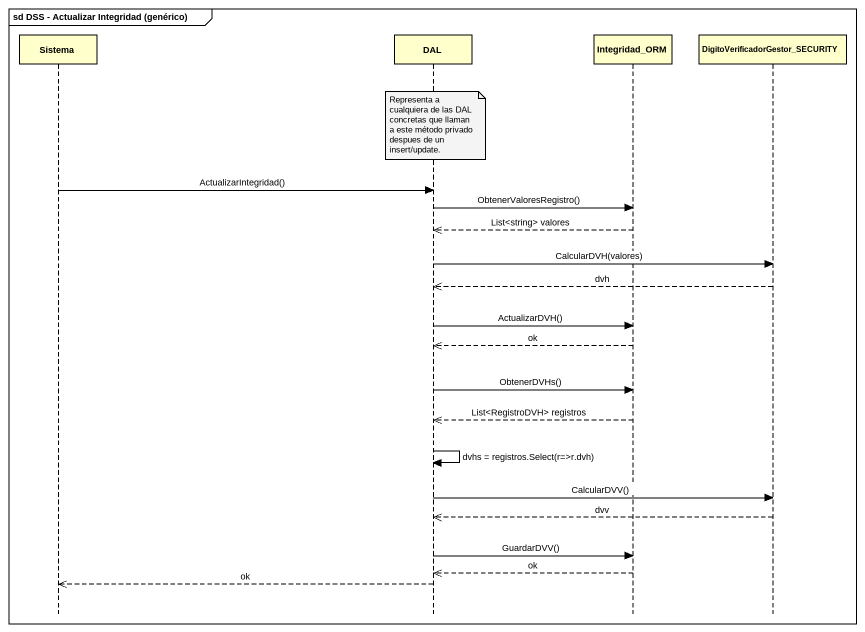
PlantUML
@startuml
mainframe sd DSS - Actualizar Integridad (genérico)
hide footbox
participant Sistema
participant DAL
participant Integridad_ORM
participant "DigitoVerificadorGestor_SECURITY" as DigitoVerificadorGestor

note over DAL : Representa a cualquiera de las DAL concretas que llaman a este método privado despues de un insert/update.
Sistema -> DAL : ActualizarIntegridad()
DAL -> Integridad_ORM : ObtenerValoresRegistro()
Integridad_ORM -->> DAL : List<string> valores
DAL -> DigitoVerificadorGestor : CalcularDVH(valores)
DigitoVerificadorGestor -->> DAL : dvh
DAL -> Integridad_ORM : ActualizarDVH()
Integridad_ORM -->> DAL : ok
DAL -> Integridad_ORM : ObtenerDVHs()
Integridad_ORM -->> DAL : List<RegistroDVH> registros
DAL -> DAL : dvhs = registros.Select(r=>r.dvh)
DAL -> DigitoVerificadorGestor : CalcularDVV()
DigitoVerificadorGestor -->> DAL : dvv
DAL -> Integridad_ORM : GuardarDVV()
Integridad_ORM -->> DAL : ok
DAL -->> Sistema : ok
@enduml
